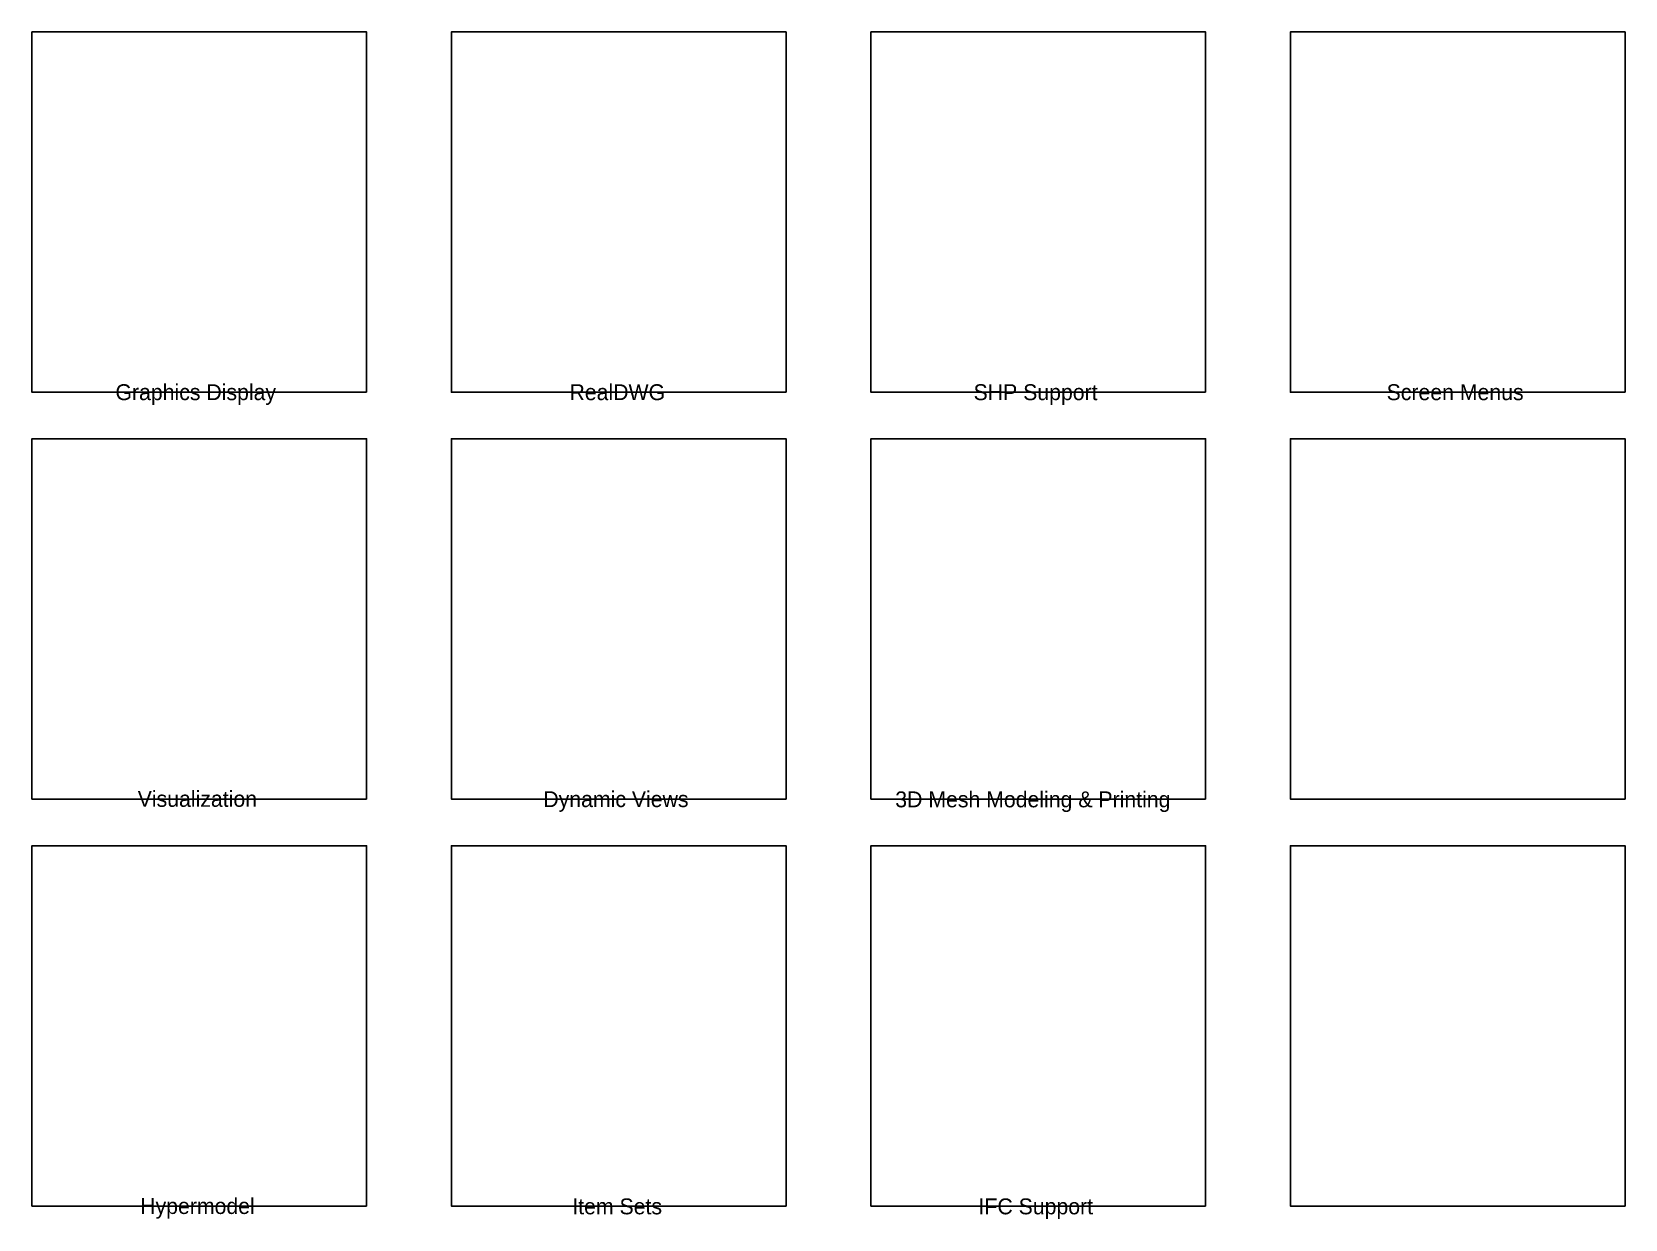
# Model space of a CAD drawing. Extents: x 200 to 7720, y 139 to 5740.
import ezdxf

# ---------------------------------------------------------------- set-up
doc = ezdxf.new("R2010")
doc.units = 0
doc.layers.add('Frame', color=7, linetype='Continuous')
doc.layers.add('Object', color=7, linetype='Continuous')

msp = doc.modelspace()

# ---------------------------------------------------------------- linework, layer by layer
at = {"layer": 'Frame'}
for points in [[(1780, 4040), (200, 4040), (200, 5740), (1780, 5740)], [(3760, 4040), (2180, 4040), (2180, 5740), (3760, 5740)], [(5740, 4040), (4160, 4040), (4160, 5740), (5740, 5740)], [(7720, 4040), (6140, 4040), (6140, 5740), (7720, 5740)], [(1780, 2120), (200, 2120), (200, 3820), (1780, 3820)], [(3760, 2120), (2180, 2120), (2180, 3820), (3760, 3820)], [(5740, 2120), (4160, 2120), (4160, 3820), (5740, 3820)], [(7720, 2120), (6140, 2120), (6140, 3820), (7720, 3820)], [(1780, 200), (200, 200), (200, 1900), (1780, 1900)], [(3760, 200), (2180, 200), (2180, 1900), (3760, 1900)], [(5740, 200), (4160, 200), (4160, 1900), (5740, 1900)], [(7720, 200), (6140, 200), (6140, 1900), (7720, 1900)]]:
    msp.add_lwpolyline(points, close=True, dxfattribs=at)

# ---------------------------------------------------------------- texts
at = {"layer": 'Object'}
for s, p in [('Graphics Display', (594.5, 4002.5)), ('RealDWG', (2737.5, 4002.5)), ('SHP Support', (4644.7, 4002.5)), ('Screen Menus', (6594.2, 4002.5)), ('Visualization', (699.5, 2083.8)), ('Dynamic Views', (2613.9, 2082.5)), ('3D Mesh Modeling & Printing', (4275.1, 2081.5)), ('Hypermodel', (711.3, 162.8)), ('Item Sets', (2750.7, 161.2)), ('IFC Support', (4668, 161.2))]:
    msp.add_text(s, height=75, dxfattribs=at).set_placement(p)

doc.saveas('drawing.dxf')
